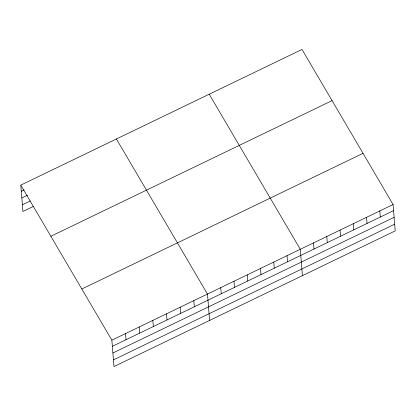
<?xml version="1.0" encoding="UTF-8"?>
<svg xmlns="http://www.w3.org/2000/svg" width="416" height="416" viewBox="0 0 416 416"><rect width="100%" height="100%" fill="white"/><g stroke="black" fill="none" stroke-linecap="round" stroke-linejoin="round"><path stroke-width="0.62" d="M20.8 185.11L302.011 49.452L393.078 204.516L395.2 230.89L113.989 366.548L111.868 340.174L20.8 185.11L22.922 211.484L33.738 206.268M21.294 191.246L24.138 189.873M21.83 197.922L27.524 195.182M22.386 204.807L30.352 200.964M50.851 236.283L332.062 100.625M81.817 289.006L363.028 153.343M111.868 340.174L393.078 204.516M112.362 346.31L393.572 210.652M112.897 352.992L394.108 217.329M113.454 359.871L394.664 224.208M209.212 94.219L300.279 249.283L302.401 275.657M116.412 138.986L207.48 294.05L209.602 320.424M379.824 210.912L380.312 217.048M366.564 217.308L367.058 223.444M353.309 223.704L353.803 229.84M340.049 230.1L340.543 236.231M326.794 236.491L327.288 242.627M313.534 242.887L314.028 249.023M287.019 255.679L287.513 261.815M273.764 262.075L274.258 268.211M260.51 268.471L261.004 274.607M247.25 274.867L247.744 281.003M233.995 281.263L234.489 287.394M220.735 287.654L221.229 293.79M193.82 300.638L194.314 306.774M180.159 307.232L180.653 313.368M166.504 313.82L166.998 319.956M152.844 320.408L153.338 326.544M139.183 326.997L139.677 333.133M125.528 333.585L126.022 339.721"/></g></svg>
